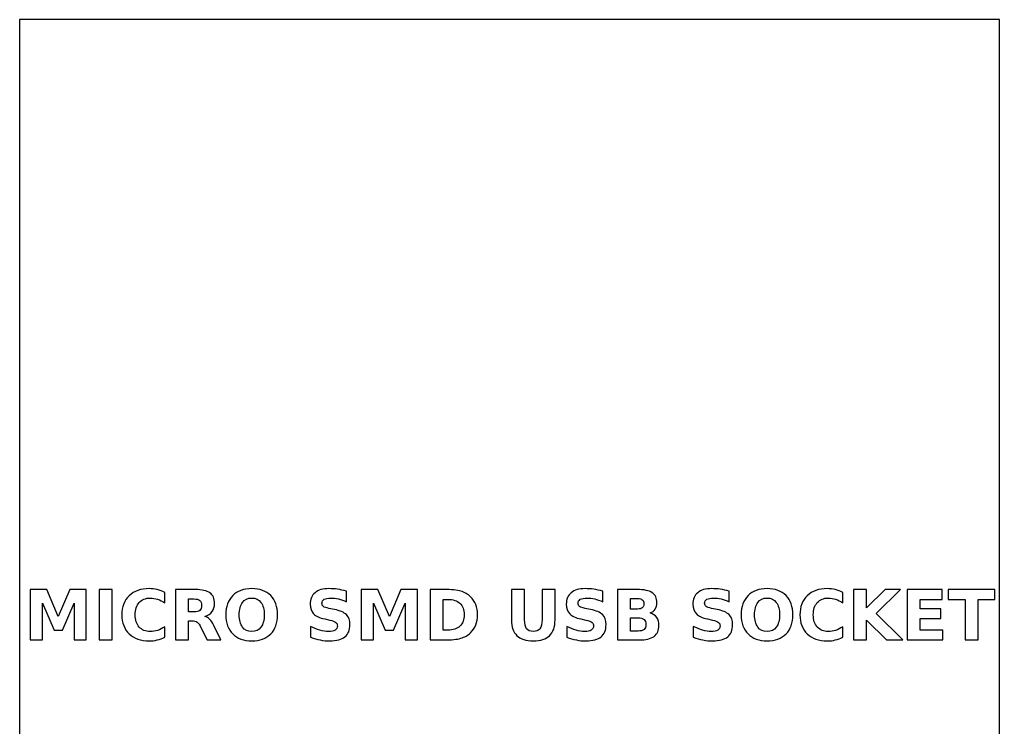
# Model space of a CAD drawing. Header units: centimetres. Extents: x -11.5 to -9.5, y -15.85 to -9.85.
# Drawn here: x -11.5 to -9.5, y -11.295 to -9.85 of the extents above; entities that cross this region are included whole.
import ezdxf

# ---------------------------------------------------------------- set-up
doc = ezdxf.new("R2010")
doc.units = ezdxf.units.CM
doc.header["$MEASUREMENT"] = 0
doc.layers.add('Layer 1', color=7, linetype='Continuous')

msp = doc.modelspace()

# ---------------------------------------------------------------- linework, layer by layer
at = {"layer": 'Layer 1', "color": 7}
msp.add_open_spline([(-11.5, -9.85), (-11.5, -9.85), (-9.5, -9.85), (-9.5, -9.85), (-9.5, -9.85), (-9.5, -9.85), (-9.5, -15.85), (-9.5, -15.85), (-9.5, -15.85), (-9.5, -15.85), (-11.5, -15.85), (-11.5, -15.85), (-11.5, -15.85), (-11.5, -15.85), (-11.5, -9.85), (-11.5, -9.85)], degree=3, knots=[0, 0, 0, 0, 0.25, 0.25, 0.25, 0.25, 0.5, 0.5, 0.5, 0.5, 0.75, 0.75, 0.75, 0.75, 1, 1, 1, 1], dxfattribs=at)
at = {"layer": 'Layer 1', "color": 250}
for points, knots in [([(-11.47831, -11.01384), (-11.47831, -11.01384), (-11.44456, -11.01384), (-11.44456, -11.01384), (-11.44456, -11.01384), (-11.44456, -11.01384), (-11.42111, -11.0689), (-11.42111, -11.0689), (-11.42111, -11.0689), (-11.42111, -11.0689), (-11.39755, -11.01384), (-11.39755, -11.01384), (-11.39755, -11.01384), (-11.39755, -11.01384), (-11.36387, -11.01384), (-11.36387, -11.01384), (-11.36387, -11.01384), (-11.36387, -11.01384), (-11.36387, -11.11671), (-11.36387, -11.11671), (-11.36387, -11.11671), (-11.36387, -11.11671), (-11.38894, -11.11671), (-11.38894, -11.11671), (-11.38894, -11.11671), (-11.38894, -11.11671), (-11.38894, -11.04147), (-11.38894, -11.04147), (-11.38894, -11.04147), (-11.38894, -11.04147), (-11.41265, -11.09693), (-11.41265, -11.09693), (-11.41265, -11.09693), (-11.41265, -11.09693), (-11.42946, -11.09693), (-11.42946, -11.09693), (-11.42946, -11.09693), (-11.42946, -11.09693), (-11.45317, -11.04147), (-11.45317, -11.04147), (-11.45317, -11.04147), (-11.45317, -11.04147), (-11.45317, -11.11671), (-11.45317, -11.11671), (-11.45317, -11.11671), (-11.45317, -11.11671), (-11.47831, -11.11671), (-11.47831, -11.11671), (-11.47831, -11.11671), (-11.47831, -11.11671), (-11.47831, -11.01384), (-11.47831, -11.01384)], [0, 0, 0, 0, 0.0769231, 0.0769231, 0.0769231, 0.0769231, 0.1538462, 0.1538462, 0.1538462, 0.1538462, 0.2307692, 0.2307692, 0.2307692, 0.2307692, 0.3076923, 0.3076923, 0.3076923, 0.3076923, 0.3846154, 0.3846154, 0.3846154, 0.3846154, 0.4615385, 0.4615385, 0.4615385, 0.4615385, 0.5384615, 0.5384615, 0.5384615, 0.5384615, 0.6153846, 0.6153846, 0.6153846, 0.6153846, 0.6923077, 0.6923077, 0.6923077, 0.6923077, 0.7692308, 0.7692308, 0.7692308, 0.7692308, 0.8461538, 0.8461538, 0.8461538, 0.8461538, 0.9230769, 0.9230769, 0.9230769, 0.9230769, 1, 1, 1, 1]), ([(-11.33788, -11.01384), (-11.33788, -11.01384), (-11.31135, -11.01384), (-11.31135, -11.01384), (-11.31135, -11.01384), (-11.31135, -11.01384), (-11.31135, -11.11671), (-11.31135, -11.11671), (-11.31135, -11.11671), (-11.31135, -11.11671), (-11.33788, -11.11671), (-11.33788, -11.11671), (-11.33788, -11.11671), (-11.33788, -11.11671), (-11.33788, -11.01384), (-11.33788, -11.01384)], [0, 0, 0, 0, 0.25, 0.25, 0.25, 0.25, 0.5, 0.5, 0.5, 0.5, 0.75, 0.75, 0.75, 0.75, 1, 1, 1, 1]), ([(-11.20381, -11.11107), (-11.20867, -11.11358), (-11.21375, -11.11549), (-11.21905, -11.11678), (-11.21905, -11.11678), (-11.22431, -11.11807), (-11.22984, -11.11871), (-11.23558, -11.11871), (-11.23558, -11.11871), (-11.2527, -11.11871), (-11.26627, -11.11391), (-11.27629, -11.10434), (-11.27629, -11.10434), (-11.28631, -11.09477), (-11.29132, -11.08179), (-11.29132, -11.06537), (-11.29132, -11.06537), (-11.29132, -11.04893), (-11.28631, -11.03592), (-11.27629, -11.02635), (-11.27629, -11.02635), (-11.26627, -11.01678), (-11.2527, -11.01198), (-11.23558, -11.01198), (-11.23558, -11.01198), (-11.22984, -11.01198), (-11.22431, -11.01262), (-11.21905, -11.01391), (-11.21905, -11.01391), (-11.21375, -11.0152), (-11.20867, -11.01711), (-11.20381, -11.01963), (-11.20381, -11.01963), (-11.20381, -11.01963), (-11.20381, -11.04091), (-11.20381, -11.04091), (-11.20381, -11.04091), (-11.20872, -11.03755), (-11.21357, -11.0351), (-11.21834, -11.03355), (-11.21834, -11.03355), (-11.22311, -11.03197), (-11.22815, -11.0312), (-11.23344, -11.0312), (-11.23344, -11.0312), (-11.24289, -11.0312), (-11.25035, -11.03423), (-11.25576, -11.0403), (-11.25576, -11.0403), (-11.26119, -11.04637), (-11.2639, -11.05472), (-11.2639, -11.06537), (-11.2639, -11.06537), (-11.2639, -11.076), (-11.26119, -11.08433), (-11.25576, -11.09039), (-11.25576, -11.09039), (-11.25035, -11.09646), (-11.24289, -11.09949), (-11.23344, -11.09949), (-11.23344, -11.09949), (-11.22815, -11.09949), (-11.22311, -11.09872), (-11.21834, -11.09714), (-11.21834, -11.09714), (-11.21357, -11.09559), (-11.20872, -11.09314), (-11.20381, -11.08978), (-11.20381, -11.08978), (-11.20381, -11.08978), (-11.20381, -11.11107), (-11.20381, -11.11107)], [0, 0, 0, 0, 0.0555556, 0.0555556, 0.0555556, 0.0555556, 0.1111111, 0.1111111, 0.1111111, 0.1111111, 0.1666667, 0.1666667, 0.1666667, 0.1666667, 0.2222222, 0.2222222, 0.2222222, 0.2222222, 0.2777778, 0.2777778, 0.2777778, 0.2777778, 0.3333333, 0.3333333, 0.3333333, 0.3333333, 0.3888889, 0.3888889, 0.3888889, 0.3888889, 0.4444444, 0.4444444, 0.4444444, 0.4444444, 0.5, 0.5, 0.5, 0.5, 0.5555556, 0.5555556, 0.5555556, 0.5555556, 0.6111111, 0.6111111, 0.6111111, 0.6111111, 0.6666667, 0.6666667, 0.6666667, 0.6666667, 0.7222222, 0.7222222, 0.7222222, 0.7222222, 0.7777778, 0.7777778, 0.7777778, 0.7777778, 0.8333333, 0.8333333, 0.8333333, 0.8333333, 0.8888889, 0.8888889, 0.8888889, 0.8888889, 0.9444444, 0.9444444, 0.9444444, 0.9444444, 1, 1, 1, 1]), ([(-11.15531, -11.07779), (-11.15531, -11.07779), (-11.15531, -11.11671), (-11.15531, -11.11671), (-11.15531, -11.11671), (-11.15531, -11.11671), (-11.18184, -11.11671), (-11.18184, -11.11671), (-11.18184, -11.11671), (-11.18184, -11.11671), (-11.18184, -11.01384), (-11.18184, -11.01384), (-11.18184, -11.01384), (-11.18184, -11.01384), (-11.14132, -11.01384), (-11.14132, -11.01384), (-11.14132, -11.01384), (-11.12777, -11.01384), (-11.11782, -11.01612), (-11.11152, -11.02066), (-11.11152, -11.02066), (-11.1052, -11.0252), (-11.10204, -11.0324), (-11.10204, -11.04223), (-11.10204, -11.04223), (-11.10204, -11.04902), (-11.10369, -11.05462), (-11.10696, -11.05897), (-11.10696, -11.05897), (-11.11025, -11.06335), (-11.11521, -11.06657), (-11.12182, -11.06862), (-11.12182, -11.06862), (-11.1182, -11.06946), (-11.11493, -11.07132), (-11.11206, -11.07424), (-11.11206, -11.07424), (-11.10919, -11.07715), (-11.1063, -11.08157), (-11.10336, -11.0875), (-11.10336, -11.0875), (-11.10336, -11.0875), (-11.08894, -11.11671), (-11.08894, -11.11671), (-11.08894, -11.11671), (-11.08894, -11.11671), (-11.11721, -11.11671), (-11.11721, -11.11671), (-11.11721, -11.11671), (-11.11721, -11.11671), (-11.12975, -11.09115), (-11.12975, -11.09115), (-11.12975, -11.09115), (-11.13226, -11.08602), (-11.13483, -11.08249), (-11.13744, -11.08061), (-11.13744, -11.08061), (-11.14003, -11.07873), (-11.14348, -11.07779), (-11.14781, -11.07779), (-11.14781, -11.07779), (-11.14781, -11.07779), (-11.15531, -11.07779), (-11.15531, -11.07779)], [0, 0, 0, 0, 0.0625, 0.0625, 0.0625, 0.0625, 0.125, 0.125, 0.125, 0.125, 0.1875, 0.1875, 0.1875, 0.1875, 0.25, 0.25, 0.25, 0.25, 0.3125, 0.3125, 0.3125, 0.3125, 0.375, 0.375, 0.375, 0.375, 0.4375, 0.4375, 0.4375, 0.4375, 0.5, 0.5, 0.5, 0.5, 0.5625, 0.5625, 0.5625, 0.5625, 0.625, 0.625, 0.625, 0.625, 0.6875, 0.6875, 0.6875, 0.6875, 0.75, 0.75, 0.75, 0.75, 0.8125, 0.8125, 0.8125, 0.8125, 0.875, 0.875, 0.875, 0.875, 0.9375, 0.9375, 0.9375, 0.9375, 1, 1, 1, 1]), ([(-11.0262, -11.01198), (-11.00967, -11.01198), (-10.99671, -11.01671), (-10.98735, -11.02619), (-10.98735, -11.02619), (-10.97797, -11.03564), (-10.97329, -11.04869), (-10.97329, -11.06537), (-10.97329, -11.06537), (-10.97329, -11.082), (-10.97797, -11.09505), (-10.98735, -11.1045), (-10.98735, -11.1045), (-10.99671, -11.11398), (-11.00967, -11.11871), (-11.0262, -11.11871), (-11.0262, -11.11871), (-11.04269, -11.11871), (-11.05562, -11.11398), (-11.06503, -11.1045), (-11.06503, -11.1045), (-11.07441, -11.09505), (-11.07912, -11.082), (-11.07912, -11.06537), (-11.07912, -11.06537), (-11.07912, -11.04869), (-11.07441, -11.03564), (-11.06503, -11.02619), (-11.06503, -11.02619), (-11.05562, -11.01671), (-11.04269, -11.01198), (-11.0262, -11.01198)], [0, 0, 0, 0, 0.125, 0.125, 0.125, 0.125, 0.25, 0.25, 0.25, 0.25, 0.375, 0.375, 0.375, 0.375, 0.5, 0.5, 0.5, 0.5, 0.625, 0.625, 0.625, 0.625, 0.75, 0.75, 0.75, 0.75, 0.875, 0.875, 0.875, 0.875, 1, 1, 1, 1]), ([(-10.8325, -11.01709), (-10.8325, -11.01709), (-10.8325, -11.03884), (-10.8325, -11.03884), (-10.8325, -11.03884), (-10.83815, -11.03632), (-10.84367, -11.03442), (-10.84903, -11.03313), (-10.84903, -11.03313), (-10.85442, -11.03183), (-10.8595, -11.0312), (-10.86427, -11.0312), (-10.86427, -11.0312), (-10.8706, -11.0312), (-10.8753, -11.03207), (-10.87834, -11.03381), (-10.87834, -11.03381), (-10.88137, -11.03557), (-10.88288, -11.03828), (-10.88288, -11.04195), (-10.88288, -11.04195), (-10.88288, -11.0447), (-10.88187, -11.04686), (-10.87982, -11.04839), (-10.87982, -11.04839), (-10.87777, -11.04992), (-10.87406, -11.05126), (-10.86867, -11.05236), (-10.86867, -11.05236), (-10.86867, -11.05236), (-10.85738, -11.05462), (-10.85738, -11.05462), (-10.85738, -11.05462), (-10.84593, -11.05693), (-10.83782, -11.06041), (-10.833, -11.06511), (-10.833, -11.06511), (-10.82817, -11.06979), (-10.82575, -11.07645), (-10.82575, -11.08508), (-10.82575, -11.08508), (-10.82575, -11.09644), (-10.82911, -11.10488), (-10.83584, -11.11041), (-10.83584, -11.11041), (-10.84257, -11.11593), (-10.85284, -11.11871), (-10.86667, -11.11871), (-10.86667, -11.11871), (-10.87321, -11.11871), (-10.87975, -11.1181), (-10.88631, -11.11685), (-10.88631, -11.11685), (-10.89287, -11.1156), (-10.89946, -11.11377), (-10.90602, -11.11135), (-10.90602, -11.11135), (-10.90602, -11.11135), (-10.90602, -11.08896), (-10.90602, -11.08896), (-10.90602, -11.08896), (-10.89946, -11.09244), (-10.89311, -11.09507), (-10.88697, -11.09684), (-10.88697, -11.09684), (-10.88083, -11.0986), (-10.87493, -11.09949), (-10.86924, -11.09949), (-10.86924, -11.09949), (-10.86345, -11.09949), (-10.85901, -11.09853), (-10.85593, -11.0966), (-10.85593, -11.0966), (-10.85284, -11.09467), (-10.85132, -11.09192), (-10.85132, -11.08832), (-10.85132, -11.08832), (-10.85132, -11.08512), (-10.85235, -11.08263), (-10.85444, -11.08089), (-10.85444, -11.08089), (-10.85654, -11.07915), (-10.8607, -11.07758), (-10.86696, -11.07621), (-10.86696, -11.07621), (-10.86696, -11.07621), (-10.87723, -11.07393), (-10.87723, -11.07393), (-10.87723, -11.07393), (-10.88751, -11.07172), (-10.89504, -11.06822), (-10.89979, -11.06339), (-10.89979, -11.06339), (-10.90454, -11.05857), (-10.90691, -11.05206), (-10.90691, -11.0439), (-10.90691, -11.0439), (-10.90691, -11.03364), (-10.9036, -11.02576), (-10.89699, -11.02026), (-10.89699, -11.02026), (-10.89038, -11.01473), (-10.88088, -11.01198), (-10.86846, -11.01198), (-10.86846, -11.01198), (-10.86282, -11.01198), (-10.85701, -11.01241), (-10.85103, -11.01325), (-10.85103, -11.01325), (-10.84506, -11.0141), (-10.83888, -11.01537), (-10.8325, -11.01709)], [0, 0, 0, 0, 0.0357143, 0.0357143, 0.0357143, 0.0357143, 0.0714286, 0.0714286, 0.0714286, 0.0714286, 0.1071429, 0.1071429, 0.1071429, 0.1071429, 0.1428571, 0.1428571, 0.1428571, 0.1428571, 0.1785714, 0.1785714, 0.1785714, 0.1785714, 0.2142857, 0.2142857, 0.2142857, 0.2142857, 0.25, 0.25, 0.25, 0.25, 0.2857143, 0.2857143, 0.2857143, 0.2857143, 0.3214286, 0.3214286, 0.3214286, 0.3214286, 0.3571429, 0.3571429, 0.3571429, 0.3571429, 0.3928571, 0.3928571, 0.3928571, 0.3928571, 0.4285714, 0.4285714, 0.4285714, 0.4285714, 0.4642857, 0.4642857, 0.4642857, 0.4642857, 0.5, 0.5, 0.5, 0.5, 0.5357143, 0.5357143, 0.5357143, 0.5357143, 0.5714286, 0.5714286, 0.5714286, 0.5714286, 0.6071429, 0.6071429, 0.6071429, 0.6071429, 0.6428571, 0.6428571, 0.6428571, 0.6428571, 0.6785714, 0.6785714, 0.6785714, 0.6785714, 0.7142857, 0.7142857, 0.7142857, 0.7142857, 0.75, 0.75, 0.75, 0.75, 0.7857143, 0.7857143, 0.7857143, 0.7857143, 0.8214286, 0.8214286, 0.8214286, 0.8214286, 0.8571429, 0.8571429, 0.8571429, 0.8571429, 0.8928571, 0.8928571, 0.8928571, 0.8928571, 0.9285714, 0.9285714, 0.9285714, 0.9285714, 0.9642857, 0.9642857, 0.9642857, 0.9642857, 1, 1, 1, 1]), ([(-10.80247, -11.01384), (-10.80247, -11.01384), (-10.76872, -11.01384), (-10.76872, -11.01384), (-10.76872, -11.01384), (-10.76872, -11.01384), (-10.74527, -11.0689), (-10.74527, -11.0689), (-10.74527, -11.0689), (-10.74527, -11.0689), (-10.72171, -11.01384), (-10.72171, -11.01384), (-10.72171, -11.01384), (-10.72171, -11.01384), (-10.68803, -11.01384), (-10.68803, -11.01384), (-10.68803, -11.01384), (-10.68803, -11.01384), (-10.68803, -11.11671), (-10.68803, -11.11671), (-10.68803, -11.11671), (-10.68803, -11.11671), (-10.7131, -11.11671), (-10.7131, -11.11671), (-10.7131, -11.11671), (-10.7131, -11.11671), (-10.7131, -11.04147), (-10.7131, -11.04147), (-10.7131, -11.04147), (-10.7131, -11.04147), (-10.73681, -11.09693), (-10.73681, -11.09693), (-10.73681, -11.09693), (-10.73681, -11.09693), (-10.75362, -11.09693), (-10.75362, -11.09693), (-10.75362, -11.09693), (-10.75362, -11.09693), (-10.77733, -11.04147), (-10.77733, -11.04147), (-10.77733, -11.04147), (-10.77733, -11.04147), (-10.77733, -11.11671), (-10.77733, -11.11671), (-10.77733, -11.11671), (-10.77733, -11.11671), (-10.80247, -11.11671), (-10.80247, -11.11671), (-10.80247, -11.11671), (-10.80247, -11.11671), (-10.80247, -11.01384), (-10.80247, -11.01384)], [0, 0, 0, 0, 0.0769231, 0.0769231, 0.0769231, 0.0769231, 0.1538462, 0.1538462, 0.1538462, 0.1538462, 0.2307692, 0.2307692, 0.2307692, 0.2307692, 0.3076923, 0.3076923, 0.3076923, 0.3076923, 0.3846154, 0.3846154, 0.3846154, 0.3846154, 0.4615385, 0.4615385, 0.4615385, 0.4615385, 0.5384615, 0.5384615, 0.5384615, 0.5384615, 0.6153846, 0.6153846, 0.6153846, 0.6153846, 0.6923077, 0.6923077, 0.6923077, 0.6923077, 0.7692308, 0.7692308, 0.7692308, 0.7692308, 0.8461538, 0.8461538, 0.8461538, 0.8461538, 0.9230769, 0.9230769, 0.9230769, 0.9230769, 1, 1, 1, 1]), ([(-10.66204, -11.01384), (-10.66204, -11.01384), (-10.63405, -11.01384), (-10.63405, -11.01384), (-10.63405, -11.01384), (-10.61844, -11.01384), (-10.60682, -11.01495), (-10.59918, -11.01718), (-10.59918, -11.01718), (-10.59153, -11.01941), (-10.58497, -11.02318), (-10.57949, -11.02852), (-10.57949, -11.02852), (-10.57467, -11.03315), (-10.5711, -11.03851), (-10.56874, -11.04458), (-10.56874, -11.04458), (-10.56642, -11.05062), (-10.56524, -11.05749), (-10.56524, -11.06518), (-10.56524, -11.06518), (-10.56524, -11.07294), (-10.56642, -11.07986), (-10.56874, -11.08595), (-10.56874, -11.08595), (-10.5711, -11.09204), (-10.57467, -11.0974), (-10.57949, -11.10203), (-10.57949, -11.10203), (-10.58502, -11.10737), (-10.59163, -11.11114), (-10.59934, -11.11337), (-10.59934, -11.11337), (-10.60706, -11.1156), (-10.61863, -11.11671), (-10.63405, -11.11671), (-10.63405, -11.11671), (-10.63405, -11.11671), (-10.66204, -11.11671), (-10.66204, -11.11671), (-10.66204, -11.11671), (-10.66204, -11.11671), (-10.66204, -11.01384), (-10.66204, -11.01384)], [0, 0, 0, 0, 0.0909091, 0.0909091, 0.0909091, 0.0909091, 0.1818182, 0.1818182, 0.1818182, 0.1818182, 0.2727273, 0.2727273, 0.2727273, 0.2727273, 0.3636364, 0.3636364, 0.3636364, 0.3636364, 0.4545455, 0.4545455, 0.4545455, 0.4545455, 0.5454545, 0.5454545, 0.5454545, 0.5454545, 0.6363636, 0.6363636, 0.6363636, 0.6363636, 0.7272727, 0.7272727, 0.7272727, 0.7272727, 0.8181818, 0.8181818, 0.8181818, 0.8181818, 0.9090909, 0.9090909, 0.9090909, 0.9090909, 1, 1, 1, 1]), ([(-10.49579, -11.01384), (-10.49579, -11.01384), (-10.46926, -11.01384), (-10.46926, -11.01384), (-10.46926, -11.01384), (-10.46926, -11.01384), (-10.46926, -11.07551), (-10.46926, -11.07551), (-10.46926, -11.07551), (-10.46926, -11.084), (-10.46788, -11.09009), (-10.4651, -11.09373), (-10.4651, -11.09373), (-10.46232, -11.09738), (-10.45779, -11.09921), (-10.45148, -11.09921), (-10.45148, -11.09921), (-10.44513, -11.09921), (-10.44057, -11.09738), (-10.4378, -11.09373), (-10.4378, -11.09373), (-10.43502, -11.09009), (-10.43363, -11.084), (-10.43363, -11.07551), (-10.43363, -11.07551), (-10.43363, -11.07551), (-10.43363, -11.01384), (-10.43363, -11.01384), (-10.43363, -11.01384), (-10.43363, -11.01384), (-10.4071, -11.01384), (-10.4071, -11.01384), (-10.4071, -11.01384), (-10.4071, -11.01384), (-10.4071, -11.07551), (-10.4071, -11.07551), (-10.4071, -11.07551), (-10.4071, -11.09006), (-10.41075, -11.10091), (-10.41806, -11.10803), (-10.41806, -11.10803), (-10.42535, -11.11516), (-10.4365, -11.11871), (-10.45148, -11.11871), (-10.45148, -11.11871), (-10.46642, -11.11871), (-10.47754, -11.11516), (-10.48483, -11.10803), (-10.48483, -11.10803), (-10.49215, -11.10091), (-10.49579, -11.09006), (-10.49579, -11.07551), (-10.49579, -11.07551), (-10.49579, -11.07551), (-10.49579, -11.01384), (-10.49579, -11.01384)], [0, 0, 0, 0, 0.0714286, 0.0714286, 0.0714286, 0.0714286, 0.1428571, 0.1428571, 0.1428571, 0.1428571, 0.2142857, 0.2142857, 0.2142857, 0.2142857, 0.2857143, 0.2857143, 0.2857143, 0.2857143, 0.3571429, 0.3571429, 0.3571429, 0.3571429, 0.4285714, 0.4285714, 0.4285714, 0.4285714, 0.5, 0.5, 0.5, 0.5, 0.5714286, 0.5714286, 0.5714286, 0.5714286, 0.6428571, 0.6428571, 0.6428571, 0.6428571, 0.7142857, 0.7142857, 0.7142857, 0.7142857, 0.7857143, 0.7857143, 0.7857143, 0.7857143, 0.8571429, 0.8571429, 0.8571429, 0.8571429, 0.9285714, 0.9285714, 0.9285714, 0.9285714, 1, 1, 1, 1]), ([(-10.30962, -11.01709), (-10.30962, -11.01709), (-10.30962, -11.03884), (-10.30962, -11.03884), (-10.30962, -11.03884), (-10.31527, -11.03632), (-10.32079, -11.03442), (-10.32615, -11.03313), (-10.32615, -11.03313), (-10.33154, -11.03183), (-10.33662, -11.0312), (-10.34139, -11.0312), (-10.34139, -11.0312), (-10.34772, -11.0312), (-10.35242, -11.03207), (-10.35546, -11.03381), (-10.35546, -11.03381), (-10.35849, -11.03557), (-10.36, -11.03828), (-10.36, -11.04195), (-10.36, -11.04195), (-10.36, -11.0447), (-10.35899, -11.04686), (-10.35694, -11.04839), (-10.35694, -11.04839), (-10.35489, -11.04992), (-10.35118, -11.05126), (-10.34579, -11.05236), (-10.34579, -11.05236), (-10.34579, -11.05236), (-10.3345, -11.05462), (-10.3345, -11.05462), (-10.3345, -11.05462), (-10.32305, -11.05693), (-10.31494, -11.06041), (-10.31012, -11.06511), (-10.31012, -11.06511), (-10.30529, -11.06979), (-10.30287, -11.07645), (-10.30287, -11.08508), (-10.30287, -11.08508), (-10.30287, -11.09644), (-10.30623, -11.10488), (-10.31296, -11.11041), (-10.31296, -11.11041), (-10.31969, -11.11593), (-10.32996, -11.11871), (-10.34379, -11.11871), (-10.34379, -11.11871), (-10.35033, -11.11871), (-10.35687, -11.1181), (-10.36343, -11.11685), (-10.36343, -11.11685), (-10.36999, -11.1156), (-10.37658, -11.11377), (-10.38314, -11.11135), (-10.38314, -11.11135), (-10.38314, -11.11135), (-10.38314, -11.08896), (-10.38314, -11.08896), (-10.38314, -11.08896), (-10.37658, -11.09244), (-10.37023, -11.09507), (-10.36409, -11.09684), (-10.36409, -11.09684), (-10.35795, -11.0986), (-10.35205, -11.09949), (-10.34636, -11.09949), (-10.34636, -11.09949), (-10.34057, -11.09949), (-10.33613, -11.09853), (-10.33305, -11.0966), (-10.33305, -11.0966), (-10.32996, -11.09467), (-10.32844, -11.09192), (-10.32844, -11.08832), (-10.32844, -11.08832), (-10.32844, -11.08512), (-10.32947, -11.08263), (-10.33156, -11.08089), (-10.33156, -11.08089), (-10.33366, -11.07915), (-10.33782, -11.07758), (-10.34408, -11.07621), (-10.34408, -11.07621), (-10.34408, -11.07621), (-10.35435, -11.07393), (-10.35435, -11.07393), (-10.35435, -11.07393), (-10.36463, -11.07172), (-10.37216, -11.06822), (-10.37691, -11.06339), (-10.37691, -11.06339), (-10.38166, -11.05857), (-10.38403, -11.05206), (-10.38403, -11.0439), (-10.38403, -11.0439), (-10.38403, -11.03364), (-10.38072, -11.02576), (-10.37411, -11.02026), (-10.37411, -11.02026), (-10.3675, -11.01473), (-10.358, -11.01198), (-10.34558, -11.01198), (-10.34558, -11.01198), (-10.33994, -11.01198), (-10.33413, -11.01241), (-10.32815, -11.01325), (-10.32815, -11.01325), (-10.32218, -11.0141), (-10.316, -11.01537), (-10.30962, -11.01709)], [0, 0, 0, 0, 0.0357143, 0.0357143, 0.0357143, 0.0357143, 0.0714286, 0.0714286, 0.0714286, 0.0714286, 0.1071429, 0.1071429, 0.1071429, 0.1071429, 0.1428571, 0.1428571, 0.1428571, 0.1428571, 0.1785714, 0.1785714, 0.1785714, 0.1785714, 0.2142857, 0.2142857, 0.2142857, 0.2142857, 0.25, 0.25, 0.25, 0.25, 0.2857143, 0.2857143, 0.2857143, 0.2857143, 0.3214286, 0.3214286, 0.3214286, 0.3214286, 0.3571429, 0.3571429, 0.3571429, 0.3571429, 0.3928571, 0.3928571, 0.3928571, 0.3928571, 0.4285714, 0.4285714, 0.4285714, 0.4285714, 0.4642857, 0.4642857, 0.4642857, 0.4642857, 0.5, 0.5, 0.5, 0.5, 0.5357143, 0.5357143, 0.5357143, 0.5357143, 0.5714286, 0.5714286, 0.5714286, 0.5714286, 0.6071429, 0.6071429, 0.6071429, 0.6071429, 0.6428571, 0.6428571, 0.6428571, 0.6428571, 0.6785714, 0.6785714, 0.6785714, 0.6785714, 0.7142857, 0.7142857, 0.7142857, 0.7142857, 0.75, 0.75, 0.75, 0.75, 0.7857143, 0.7857143, 0.7857143, 0.7857143, 0.8214286, 0.8214286, 0.8214286, 0.8214286, 0.8571429, 0.8571429, 0.8571429, 0.8571429, 0.8928571, 0.8928571, 0.8928571, 0.8928571, 0.9285714, 0.9285714, 0.9285714, 0.9285714, 0.9642857, 0.9642857, 0.9642857, 0.9642857, 1, 1, 1, 1]), ([(-10.21282, -11.06165), (-10.20713, -11.0633), (-10.20271, -11.06636), (-10.19958, -11.07083), (-10.19958, -11.07083), (-10.19645, -11.07527), (-10.1949, -11.08075), (-10.1949, -11.08722), (-10.1949, -11.08722), (-10.1949, -11.09714), (-10.19827, -11.10453), (-10.20497, -11.1094), (-10.20497, -11.1094), (-10.21167, -11.11426), (-10.22188, -11.11671), (-10.23557, -11.11671), (-10.23557, -11.11671), (-10.23557, -11.11671), (-10.27959, -11.11671), (-10.27959, -11.11671), (-10.27959, -11.11671), (-10.27959, -11.11671), (-10.27959, -11.01384), (-10.27959, -11.01384), (-10.27959, -11.01384), (-10.27959, -11.01384), (-10.23977, -11.01384), (-10.23977, -11.01384), (-10.23977, -11.01384), (-10.22548, -11.01384), (-10.21513, -11.016), (-10.20873, -11.02031), (-10.20873, -11.02031), (-10.20231, -11.02464), (-10.19911, -11.03155), (-10.19911, -11.04105), (-10.19911, -11.04105), (-10.19911, -11.04606), (-10.20029, -11.05032), (-10.20262, -11.05385), (-10.20262, -11.05385), (-10.20497, -11.05735), (-10.20835, -11.05996), (-10.21282, -11.06165)], [0, 0, 0, 0, 0.0909091, 0.0909091, 0.0909091, 0.0909091, 0.1818182, 0.1818182, 0.1818182, 0.1818182, 0.2727273, 0.2727273, 0.2727273, 0.2727273, 0.3636364, 0.3636364, 0.3636364, 0.3636364, 0.4545455, 0.4545455, 0.4545455, 0.4545455, 0.5454545, 0.5454545, 0.5454545, 0.5454545, 0.6363636, 0.6363636, 0.6363636, 0.6363636, 0.7272727, 0.7272727, 0.7272727, 0.7272727, 0.8181818, 0.8181818, 0.8181818, 0.8181818, 0.9090909, 0.9090909, 0.9090909, 0.9090909, 1, 1, 1, 1]), ([(-10.05132, -11.01709), (-10.05132, -11.01709), (-10.05132, -11.03884), (-10.05132, -11.03884), (-10.05132, -11.03884), (-10.05697, -11.03632), (-10.06249, -11.03442), (-10.06785, -11.03313), (-10.06785, -11.03313), (-10.07324, -11.03183), (-10.07832, -11.0312), (-10.08309, -11.0312), (-10.08309, -11.0312), (-10.08942, -11.0312), (-10.09412, -11.03207), (-10.09716, -11.03381), (-10.09716, -11.03381), (-10.10019, -11.03557), (-10.1017, -11.03828), (-10.1017, -11.04195), (-10.1017, -11.04195), (-10.1017, -11.0447), (-10.10069, -11.04686), (-10.09864, -11.04839), (-10.09864, -11.04839), (-10.09659, -11.04992), (-10.09288, -11.05126), (-10.08749, -11.05236), (-10.08749, -11.05236), (-10.08749, -11.05236), (-10.0762, -11.05462), (-10.0762, -11.05462), (-10.0762, -11.05462), (-10.06475, -11.05693), (-10.05664, -11.06041), (-10.05182, -11.06511), (-10.05182, -11.06511), (-10.04699, -11.06979), (-10.04457, -11.07645), (-10.04457, -11.08508), (-10.04457, -11.08508), (-10.04457, -11.09644), (-10.04793, -11.10488), (-10.05466, -11.11041), (-10.05466, -11.11041), (-10.06139, -11.11593), (-10.07166, -11.11871), (-10.08549, -11.11871), (-10.08549, -11.11871), (-10.09203, -11.11871), (-10.09857, -11.1181), (-10.10513, -11.11685), (-10.10513, -11.11685), (-10.11169, -11.1156), (-10.11828, -11.11377), (-10.12484, -11.11135), (-10.12484, -11.11135), (-10.12484, -11.11135), (-10.12484, -11.08896), (-10.12484, -11.08896), (-10.12484, -11.08896), (-10.11828, -11.09244), (-10.11193, -11.09507), (-10.10579, -11.09684), (-10.10579, -11.09684), (-10.09965, -11.0986), (-10.09375, -11.09949), (-10.08806, -11.09949), (-10.08806, -11.09949), (-10.08227, -11.09949), (-10.07783, -11.09853), (-10.07475, -11.0966), (-10.07475, -11.0966), (-10.07166, -11.09467), (-10.07014, -11.09192), (-10.07014, -11.08832), (-10.07014, -11.08832), (-10.07014, -11.08512), (-10.07117, -11.08263), (-10.07326, -11.08089), (-10.07326, -11.08089), (-10.07536, -11.07915), (-10.07952, -11.07758), (-10.08578, -11.07621), (-10.08578, -11.07621), (-10.08578, -11.07621), (-10.09605, -11.07393), (-10.09605, -11.07393), (-10.09605, -11.07393), (-10.10633, -11.07172), (-10.11386, -11.06822), (-10.11861, -11.06339), (-10.11861, -11.06339), (-10.12336, -11.05857), (-10.12573, -11.05206), (-10.12573, -11.0439), (-10.12573, -11.0439), (-10.12573, -11.03364), (-10.12242, -11.02576), (-10.11581, -11.02026), (-10.11581, -11.02026), (-10.1092, -11.01473), (-10.0997, -11.01198), (-10.08728, -11.01198), (-10.08728, -11.01198), (-10.08164, -11.01198), (-10.07583, -11.01241), (-10.06985, -11.01325), (-10.06985, -11.01325), (-10.06388, -11.0141), (-10.0577, -11.01537), (-10.05132, -11.01709)], [0, 0, 0, 0, 0.0357143, 0.0357143, 0.0357143, 0.0357143, 0.0714286, 0.0714286, 0.0714286, 0.0714286, 0.1071429, 0.1071429, 0.1071429, 0.1071429, 0.1428571, 0.1428571, 0.1428571, 0.1428571, 0.1785714, 0.1785714, 0.1785714, 0.1785714, 0.2142857, 0.2142857, 0.2142857, 0.2142857, 0.25, 0.25, 0.25, 0.25, 0.2857143, 0.2857143, 0.2857143, 0.2857143, 0.3214286, 0.3214286, 0.3214286, 0.3214286, 0.3571429, 0.3571429, 0.3571429, 0.3571429, 0.3928571, 0.3928571, 0.3928571, 0.3928571, 0.4285714, 0.4285714, 0.4285714, 0.4285714, 0.4642857, 0.4642857, 0.4642857, 0.4642857, 0.5, 0.5, 0.5, 0.5, 0.5357143, 0.5357143, 0.5357143, 0.5357143, 0.5714286, 0.5714286, 0.5714286, 0.5714286, 0.6071429, 0.6071429, 0.6071429, 0.6071429, 0.6428571, 0.6428571, 0.6428571, 0.6428571, 0.6785714, 0.6785714, 0.6785714, 0.6785714, 0.7142857, 0.7142857, 0.7142857, 0.7142857, 0.75, 0.75, 0.75, 0.75, 0.7857143, 0.7857143, 0.7857143, 0.7857143, 0.8214286, 0.8214286, 0.8214286, 0.8214286, 0.8571429, 0.8571429, 0.8571429, 0.8571429, 0.8928571, 0.8928571, 0.8928571, 0.8928571, 0.9285714, 0.9285714, 0.9285714, 0.9285714, 0.9642857, 0.9642857, 0.9642857, 0.9642857, 1, 1, 1, 1]), ([(-9.9743, -11.01198), (-9.95777, -11.01198), (-9.94481, -11.01671), (-9.93545, -11.02619), (-9.93545, -11.02619), (-9.92607, -11.03564), (-9.92139, -11.04869), (-9.92139, -11.06537), (-9.92139, -11.06537), (-9.92139, -11.082), (-9.92607, -11.09505), (-9.93545, -11.1045), (-9.93545, -11.1045), (-9.94481, -11.11398), (-9.95777, -11.11871), (-9.9743, -11.11871), (-9.9743, -11.11871), (-9.99079, -11.11871), (-10.00372, -11.11398), (-10.01313, -11.1045), (-10.01313, -11.1045), (-10.02251, -11.09505), (-10.02722, -11.082), (-10.02722, -11.06537), (-10.02722, -11.06537), (-10.02722, -11.04869), (-10.02251, -11.03564), (-10.01313, -11.02619), (-10.01313, -11.02619), (-10.00372, -11.01671), (-9.99079, -11.01198), (-9.9743, -11.01198)], [0, 0, 0, 0, 0.125, 0.125, 0.125, 0.125, 0.25, 0.25, 0.25, 0.25, 0.375, 0.375, 0.375, 0.375, 0.5, 0.5, 0.5, 0.5, 0.625, 0.625, 0.625, 0.625, 0.75, 0.75, 0.75, 0.75, 0.875, 0.875, 0.875, 0.875, 1, 1, 1, 1]), ([(-9.81974, -11.11107), (-9.8246, -11.11358), (-9.82968, -11.11549), (-9.83498, -11.11678), (-9.83498, -11.11678), (-9.84024, -11.11807), (-9.84577, -11.11871), (-9.85151, -11.11871), (-9.85151, -11.11871), (-9.86863, -11.11871), (-9.8822, -11.11391), (-9.89222, -11.10434), (-9.89222, -11.10434), (-9.90224, -11.09477), (-9.90725, -11.08179), (-9.90725, -11.06537), (-9.90725, -11.06537), (-9.90725, -11.04893), (-9.90224, -11.03592), (-9.89222, -11.02635), (-9.89222, -11.02635), (-9.8822, -11.01678), (-9.86863, -11.01198), (-9.85151, -11.01198), (-9.85151, -11.01198), (-9.84577, -11.01198), (-9.84024, -11.01262), (-9.83498, -11.01391), (-9.83498, -11.01391), (-9.82968, -11.0152), (-9.8246, -11.01711), (-9.81974, -11.01963), (-9.81974, -11.01963), (-9.81974, -11.01963), (-9.81974, -11.04091), (-9.81974, -11.04091), (-9.81974, -11.04091), (-9.82465, -11.03755), (-9.8295, -11.0351), (-9.83427, -11.03355), (-9.83427, -11.03355), (-9.83904, -11.03197), (-9.84408, -11.0312), (-9.84937, -11.0312), (-9.84937, -11.0312), (-9.85882, -11.0312), (-9.86628, -11.03423), (-9.87169, -11.0403), (-9.87169, -11.0403), (-9.87712, -11.04637), (-9.87983, -11.05472), (-9.87983, -11.06537), (-9.87983, -11.06537), (-9.87983, -11.076), (-9.87712, -11.08433), (-9.87169, -11.09039), (-9.87169, -11.09039), (-9.86628, -11.09646), (-9.85882, -11.09949), (-9.84937, -11.09949), (-9.84937, -11.09949), (-9.84408, -11.09949), (-9.83904, -11.09872), (-9.83427, -11.09714), (-9.83427, -11.09714), (-9.8295, -11.09559), (-9.82465, -11.09314), (-9.81974, -11.08978), (-9.81974, -11.08978), (-9.81974, -11.08978), (-9.81974, -11.11107), (-9.81974, -11.11107)], [0, 0, 0, 0, 0.0555556, 0.0555556, 0.0555556, 0.0555556, 0.1111111, 0.1111111, 0.1111111, 0.1111111, 0.1666667, 0.1666667, 0.1666667, 0.1666667, 0.2222222, 0.2222222, 0.2222222, 0.2222222, 0.2777778, 0.2777778, 0.2777778, 0.2777778, 0.3333333, 0.3333333, 0.3333333, 0.3333333, 0.3888889, 0.3888889, 0.3888889, 0.3888889, 0.4444444, 0.4444444, 0.4444444, 0.4444444, 0.5, 0.5, 0.5, 0.5, 0.5555556, 0.5555556, 0.5555556, 0.5555556, 0.6111111, 0.6111111, 0.6111111, 0.6111111, 0.6666667, 0.6666667, 0.6666667, 0.6666667, 0.7222222, 0.7222222, 0.7222222, 0.7222222, 0.7777778, 0.7777778, 0.7777778, 0.7777778, 0.8333333, 0.8333333, 0.8333333, 0.8333333, 0.8888889, 0.8888889, 0.8888889, 0.8888889, 0.9444444, 0.9444444, 0.9444444, 0.9444444, 1, 1, 1, 1]), ([(-9.79777, -11.01384), (-9.79777, -11.01384), (-9.77124, -11.01384), (-9.77124, -11.01384), (-9.77124, -11.01384), (-9.77124, -11.01384), (-9.77124, -11.0514), (-9.77124, -11.0514), (-9.77124, -11.0514), (-9.77124, -11.0514), (-9.733, -11.01384), (-9.733, -11.01384), (-9.733, -11.01384), (-9.733, -11.01384), (-9.70222, -11.01384), (-9.70222, -11.01384), (-9.70222, -11.01384), (-9.70222, -11.01384), (-9.75175, -11.06255), (-9.75175, -11.06255), (-9.75175, -11.06255), (-9.75175, -11.06255), (-9.69711, -11.11671), (-9.69711, -11.11671), (-9.69711, -11.11671), (-9.69711, -11.11671), (-9.73032, -11.11671), (-9.73032, -11.11671), (-9.73032, -11.11671), (-9.73032, -11.11671), (-9.77124, -11.07619), (-9.77124, -11.07619), (-9.77124, -11.07619), (-9.77124, -11.07619), (-9.77124, -11.11671), (-9.77124, -11.11671), (-9.77124, -11.11671), (-9.77124, -11.11671), (-9.79777, -11.11671), (-9.79777, -11.11671), (-9.79777, -11.11671), (-9.79777, -11.11671), (-9.79777, -11.01384), (-9.79777, -11.01384)], [0, 0, 0, 0, 0.0909091, 0.0909091, 0.0909091, 0.0909091, 0.1818182, 0.1818182, 0.1818182, 0.1818182, 0.2727273, 0.2727273, 0.2727273, 0.2727273, 0.3636364, 0.3636364, 0.3636364, 0.3636364, 0.4545455, 0.4545455, 0.4545455, 0.4545455, 0.5454545, 0.5454545, 0.5454545, 0.5454545, 0.6363636, 0.6363636, 0.6363636, 0.6363636, 0.7272727, 0.7272727, 0.7272727, 0.7272727, 0.8181818, 0.8181818, 0.8181818, 0.8181818, 0.9090909, 0.9090909, 0.9090909, 0.9090909, 1, 1, 1, 1]), ([(-9.68843, -11.01384), (-9.68843, -11.01384), (-9.61684, -11.01384), (-9.61684, -11.01384), (-9.61684, -11.01384), (-9.61684, -11.01384), (-9.61684, -11.0339), (-9.61684, -11.0339), (-9.61684, -11.0339), (-9.61684, -11.0339), (-9.6619, -11.0339), (-9.6619, -11.0339), (-9.6619, -11.0339), (-9.6619, -11.0339), (-9.6619, -11.05305), (-9.6619, -11.05305), (-9.6619, -11.05305), (-9.6619, -11.05305), (-9.61955, -11.05305), (-9.61955, -11.05305), (-9.61955, -11.05305), (-9.61955, -11.05305), (-9.61955, -11.07311), (-9.61955, -11.07311), (-9.61955, -11.07311), (-9.61955, -11.07311), (-9.6619, -11.07311), (-9.6619, -11.07311), (-9.6619, -11.07311), (-9.6619, -11.07311), (-9.6619, -11.09665), (-9.6619, -11.09665), (-9.6619, -11.09665), (-9.6619, -11.09665), (-9.61534, -11.09665), (-9.61534, -11.09665), (-9.61534, -11.09665), (-9.61534, -11.09665), (-9.61534, -11.11671), (-9.61534, -11.11671), (-9.61534, -11.11671), (-9.61534, -11.11671), (-9.68843, -11.11671), (-9.68843, -11.11671), (-9.68843, -11.11671), (-9.68843, -11.11671), (-9.68843, -11.01384), (-9.68843, -11.01384)], [0, 0, 0, 0, 0.0833333, 0.0833333, 0.0833333, 0.0833333, 0.1666667, 0.1666667, 0.1666667, 0.1666667, 0.25, 0.25, 0.25, 0.25, 0.3333333, 0.3333333, 0.3333333, 0.3333333, 0.4166667, 0.4166667, 0.4166667, 0.4166667, 0.5, 0.5, 0.5, 0.5, 0.5833333, 0.5833333, 0.5833333, 0.5833333, 0.6666667, 0.6666667, 0.6666667, 0.6666667, 0.75, 0.75, 0.75, 0.75, 0.8333333, 0.8333333, 0.8333333, 0.8333333, 0.9166667, 0.9166667, 0.9166667, 0.9166667, 1, 1, 1, 1]), ([(-9.60431, -11.01384), (-9.60431, -11.01384), (-9.50951, -11.01384), (-9.50951, -11.01384), (-9.50951, -11.01384), (-9.50951, -11.01384), (-9.50951, -11.0339), (-9.50951, -11.0339), (-9.50951, -11.0339), (-9.50951, -11.0339), (-9.54361, -11.0339), (-9.54361, -11.0339), (-9.54361, -11.0339), (-9.54361, -11.0339), (-9.54361, -11.11671), (-9.54361, -11.11671), (-9.54361, -11.11671), (-9.54361, -11.11671), (-9.57014, -11.11671), (-9.57014, -11.11671), (-9.57014, -11.11671), (-9.57014, -11.11671), (-9.57014, -11.0339), (-9.57014, -11.0339), (-9.57014, -11.0339), (-9.57014, -11.0339), (-9.60431, -11.0339), (-9.60431, -11.0339), (-9.60431, -11.0339), (-9.60431, -11.0339), (-9.60431, -11.01384), (-9.60431, -11.01384)], [0, 0, 0, 0, 0.125, 0.125, 0.125, 0.125, 0.25, 0.25, 0.25, 0.25, 0.375, 0.375, 0.375, 0.375, 0.5, 0.5, 0.5, 0.5, 0.625, 0.625, 0.625, 0.625, 0.75, 0.75, 0.75, 0.75, 0.875, 0.875, 0.875, 0.875, 1, 1, 1, 1]), ([(-11.14414, -11.05947), (-11.13859, -11.05947), (-11.13459, -11.05843), (-11.13219, -11.05636), (-11.13219, -11.05636), (-11.12977, -11.05429), (-11.12857, -11.05088), (-11.12857, -11.04615), (-11.12857, -11.04615), (-11.12857, -11.04147), (-11.12977, -11.03811), (-11.13219, -11.03609), (-11.13219, -11.03609), (-11.13459, -11.03407), (-11.13859, -11.03306), (-11.14414, -11.03306), (-11.14414, -11.03306), (-11.14414, -11.03306), (-11.15531, -11.03306), (-11.15531, -11.03306), (-11.15531, -11.03306), (-11.15531, -11.03306), (-11.15531, -11.05947), (-11.15531, -11.05947), (-11.15531, -11.05947), (-11.15531, -11.05947), (-11.14414, -11.05947), (-11.14414, -11.05947)], [0, 0, 0, 0, 0.1428571, 0.1428571, 0.1428571, 0.1428571, 0.2857143, 0.2857143, 0.2857143, 0.2857143, 0.4285714, 0.4285714, 0.4285714, 0.4285714, 0.5714286, 0.5714286, 0.5714286, 0.5714286, 0.7142857, 0.7142857, 0.7142857, 0.7142857, 0.8571429, 0.8571429, 0.8571429, 0.8571429, 1, 1, 1, 1]), ([(-11.0262, -11.0312), (-11.03429, -11.0312), (-11.04055, -11.03418), (-11.04502, -11.04016), (-11.04502, -11.04016), (-11.04946, -11.04613), (-11.0517, -11.05453), (-11.0517, -11.06537), (-11.0517, -11.06537), (-11.0517, -11.07619), (-11.04946, -11.08456), (-11.04502, -11.09053), (-11.04502, -11.09053), (-11.04055, -11.09651), (-11.03429, -11.09949), (-11.0262, -11.09949), (-11.0262, -11.09949), (-11.01806, -11.09949), (-11.01179, -11.09651), (-11.00732, -11.09053), (-11.00732, -11.09053), (-11.00287, -11.08456), (-11.00064, -11.07619), (-11.00064, -11.06537), (-11.00064, -11.06537), (-11.00064, -11.05453), (-11.00287, -11.04613), (-11.00732, -11.04016), (-11.00732, -11.04016), (-11.01179, -11.03418), (-11.01806, -11.0312), (-11.0262, -11.0312)], [0, 0, 0, 0, 0.125, 0.125, 0.125, 0.125, 0.25, 0.25, 0.25, 0.25, 0.375, 0.375, 0.375, 0.375, 0.5, 0.5, 0.5, 0.5, 0.625, 0.625, 0.625, 0.625, 0.75, 0.75, 0.75, 0.75, 0.875, 0.875, 0.875, 0.875, 1, 1, 1, 1]), ([(-10.63551, -11.0339), (-10.63551, -11.0339), (-10.63551, -11.09665), (-10.63551, -11.09665), (-10.63551, -11.09665), (-10.63551, -11.09665), (-10.62601, -11.09665), (-10.62601, -11.09665), (-10.62601, -11.09665), (-10.61517, -11.09665), (-10.60689, -11.09397), (-10.60118, -11.08858), (-10.60118, -11.08858), (-10.59546, -11.08322), (-10.59259, -11.07541), (-10.59259, -11.06518), (-10.59259, -11.06518), (-10.59259, -11.05497), (-10.59544, -11.04721), (-10.60113, -11.0419), (-10.60113, -11.0419), (-10.60682, -11.03656), (-10.61512, -11.0339), (-10.62601, -11.0339), (-10.62601, -11.0339), (-10.62601, -11.0339), (-10.63551, -11.0339), (-10.63551, -11.0339)], [0, 0, 0, 0, 0.1428571, 0.1428571, 0.1428571, 0.1428571, 0.2857143, 0.2857143, 0.2857143, 0.2857143, 0.4285714, 0.4285714, 0.4285714, 0.4285714, 0.5714286, 0.5714286, 0.5714286, 0.5714286, 0.7142857, 0.7142857, 0.7142857, 0.7142857, 0.8571429, 0.8571429, 0.8571429, 0.8571429, 1, 1, 1, 1]), ([(-10.23839, -11.05366), (-10.2342, -11.05366), (-10.23103, -11.05274), (-10.22889, -11.05091), (-10.22889, -11.05091), (-10.22672, -11.04907), (-10.22564, -11.04637), (-10.22564, -11.04277), (-10.22564, -11.04277), (-10.22564, -11.03924), (-10.22672, -11.03656), (-10.22889, -11.0347), (-10.22889, -11.0347), (-10.23103, -11.03284), (-10.2342, -11.0319), (-10.23839, -11.0319), (-10.23839, -11.0319), (-10.23839, -11.0319), (-10.25306, -11.0319), (-10.25306, -11.0319), (-10.25306, -11.0319), (-10.25306, -11.0319), (-10.25306, -11.05366), (-10.25306, -11.05366), (-10.25306, -11.05366), (-10.25306, -11.05366), (-10.23839, -11.05366), (-10.23839, -11.05366)], [0, 0, 0, 0, 0.1428571, 0.1428571, 0.1428571, 0.1428571, 0.2857143, 0.2857143, 0.2857143, 0.2857143, 0.4285714, 0.4285714, 0.4285714, 0.4285714, 0.5714286, 0.5714286, 0.5714286, 0.5714286, 0.7142857, 0.7142857, 0.7142857, 0.7142857, 0.8571429, 0.8571429, 0.8571429, 0.8571429, 1, 1, 1, 1]), ([(-9.9743, -11.0312), (-9.98239, -11.0312), (-9.98865, -11.03418), (-9.99312, -11.04016), (-9.99312, -11.04016), (-9.99756, -11.04613), (-9.9998, -11.05453), (-9.9998, -11.06537), (-9.9998, -11.06537), (-9.9998, -11.07619), (-9.99756, -11.08456), (-9.99312, -11.09053), (-9.99312, -11.09053), (-9.98865, -11.09651), (-9.98239, -11.09949), (-9.9743, -11.09949), (-9.9743, -11.09949), (-9.96616, -11.09949), (-9.95989, -11.09651), (-9.95542, -11.09053), (-9.95542, -11.09053), (-9.95097, -11.08456), (-9.94874, -11.07619), (-9.94874, -11.06537), (-9.94874, -11.06537), (-9.94874, -11.05453), (-9.95097, -11.04613), (-9.95542, -11.04016), (-9.95542, -11.04016), (-9.95989, -11.03418), (-9.96616, -11.0312), (-9.9743, -11.0312)], [0, 0, 0, 0, 0.125, 0.125, 0.125, 0.125, 0.25, 0.25, 0.25, 0.25, 0.375, 0.375, 0.375, 0.375, 0.5, 0.5, 0.5, 0.5, 0.625, 0.625, 0.625, 0.625, 0.75, 0.75, 0.75, 0.75, 0.875, 0.875, 0.875, 0.875, 1, 1, 1, 1]), ([(-10.23749, -11.09865), (-10.23215, -11.09865), (-10.22816, -11.09752), (-10.22545, -11.09528), (-10.22545, -11.09528), (-10.22277, -11.09303), (-10.22143, -11.08962), (-10.22143, -11.08508), (-10.22143, -11.08508), (-10.22143, -11.08063), (-10.22277, -11.07729), (-10.22543, -11.07506), (-10.22543, -11.07506), (-10.22809, -11.07282), (-10.23211, -11.07172), (-10.23749, -11.07172), (-10.23749, -11.07172), (-10.23749, -11.07172), (-10.25306, -11.07172), (-10.25306, -11.07172), (-10.25306, -11.07172), (-10.25306, -11.07172), (-10.25306, -11.09865), (-10.25306, -11.09865), (-10.25306, -11.09865), (-10.25306, -11.09865), (-10.23749, -11.09865), (-10.23749, -11.09865)], [0, 0, 0, 0, 0.1428571, 0.1428571, 0.1428571, 0.1428571, 0.2857143, 0.2857143, 0.2857143, 0.2857143, 0.4285714, 0.4285714, 0.4285714, 0.4285714, 0.5714286, 0.5714286, 0.5714286, 0.5714286, 0.7142857, 0.7142857, 0.7142857, 0.7142857, 0.8571429, 0.8571429, 0.8571429, 0.8571429, 1, 1, 1, 1])]:
    msp.add_open_spline(points, degree=3, knots=knots, dxfattribs=at)

doc.saveas('drawing.dxf')
